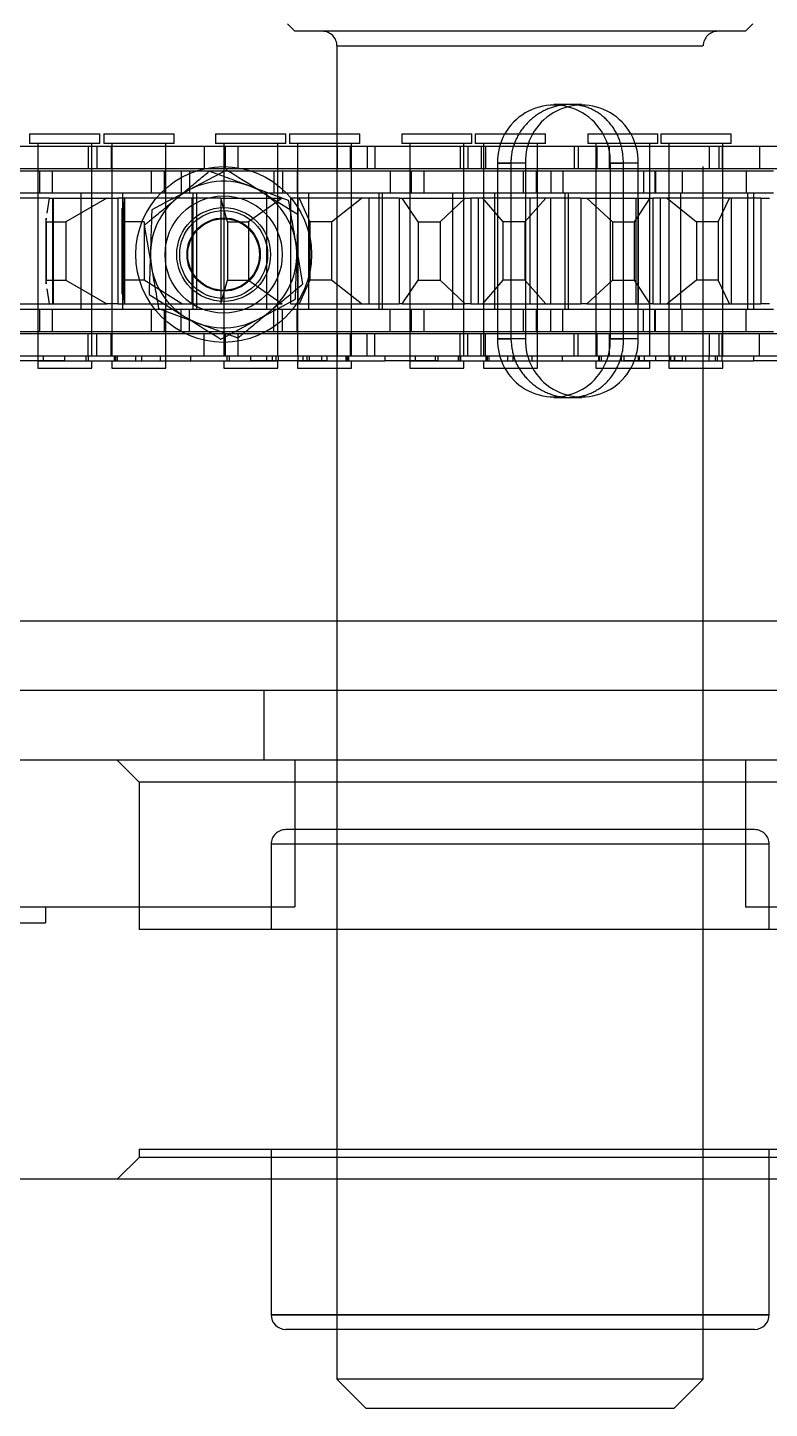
# Model space of a CAD drawing. Header units: metres. Extents: x 0 to 21025, y 0 to 14850.
# Drawn here: x 6348.9 to 6399.5, y 9002.4 to 9096.6 of the extents above; entities that cross this region are included whole.
import ezdxf

# ---------------------------------------------------------------- set-up
doc = ezdxf.new("R2010")
doc.units = ezdxf.units.M
doc.header["$LTSCALE"] = 25
doc.linetypes.add('HIDDEN2', pattern=[4.7625, 3.175, -1.5875])
doc.layers.add('SL4', color=4, linetype='Continuous')
doc.layers.add('ST1', color=7, linetype='HIDDEN2')

msp = doc.modelspace()

# ---------------------------------------------------------------- linework, layer by layer
at = {"layer": 'SL4'}
for p, q in [((6362.466, 9086.914), (6359.92, 9085.553)), ((6367.369, 9083.865), (6364.917, 9085.389)), ((6357.185, 9078.423), (6359.636, 9076.898)), ((6362.087, 9075.373), (6364.633, 9076.734)), ((6330.277, 9056.144), (6485.517, 9056.144)), ((6490.517, 9046.619), (5540.514, 9046.619)), ((6367.135, 9046.619), (6367.135, 9036.629)), ((6397.893, 9046.619), (6397.893, 9036.629)), ((6329.947, 9036.629), (6367.135, 9036.629)), ((6350.119, 9036.629), (6350.119, 9035.519)), ((6397.893, 9036.629), (6435.081, 9036.629)), ((6329.947, 9035.519), (6350.119, 9035.519)), ((6417.514, 9018.019), (6347.514, 9018.019)), ((6365.514, 9018.019), (6365.514, 9008.779)), ((6399.514, 9008.779), (6399.514, 9018.019)), ((6399.514, 9008.779), (6365.514, 9008.779)), ((6398.514, 9007.779), (6366.514, 9007.779)), ((6370.014, 9007.779), (6370.014, 9004.384)), ((6395.014, 9004.384), (6395.014, 9007.779)), ((6370.014, 9004.384), (6372.014, 9002.384)), ((6395.014, 9004.384), (6370.014, 9004.384)), ((6393.014, 9002.384), (6395.014, 9004.384)), ((6393.014, 9002.384), (6372.014, 9002.384))]:
    msp.add_line(p, q, dxfattribs=at)
for centre, radius, start, end in [((6362.277, 9081.144), 5, 58.11864, 118.11864), ((6362.277, 9081.144), 5, 118.11864, 178.11864), ((6362.277, 9081.144), 5, 358.11864, 58.11864), ((6362.277, 9081.144), 5, 178.11864, 238.11864), ((6362.277, 9081.144), 5, 298.11864, 358.11864), ((6362.277, 9081.144), 5, 238.11864, 298.11864), ((6366.514, 9008.779), 1, 180, 270), ((6398.514, 9008.779), 1, 270, 0)]:
    msp.add_arc(centre, radius, start, end, dxfattribs=at)
for points, knots in [([(6364.917, 9085.389), (6364.859, 9085.425), (6364.032, 9085.94), (6363.22, 9086.445), (6362.466, 9086.914)], [0, 0, 0, 0, 0.070201, 1, 1, 1, 1]), ([(6359.92, 9085.553), (6359.86, 9085.521), (6359, 9085.062), (6358.158, 9084.612), (6357.374, 9084.193)], [0, 0, 0, 0, 0.070201, 1, 1, 1, 1]), ([(6357.374, 9084.193), (6357.368, 9083.995), (6357.337, 9083.055), (6357.305, 9082.078), (6357.279, 9081.308)], [0, 0, 0, 0, 0.2110008, 1, 1, 1, 1]), ([(6367.274, 9080.979), (6367.299, 9081.75), (6367.331, 9082.727), (6367.362, 9083.666), (6367.369, 9083.865)], [0, 0, 0, 0, 0.7889992, 1, 1, 1, 1]), ([(6357.279, 9081.308), (6357.272, 9081.081), (6357.24, 9080.105), (6357.209, 9079.154), (6357.185, 9078.423)], [0, 0, 0, 0, 0.2318493, 1, 1, 1, 1]), ([(6367.179, 9078.094), (6367.203, 9078.825), (6367.234, 9079.777), (6367.267, 9080.753), (6367.274, 9080.979)], [0, 0, 0, 0, 0.768151, 1, 1, 1, 1]), ([(6364.633, 9076.734), (6364.694, 9076.766), (6365.553, 9077.225), (6366.396, 9077.676), (6367.179, 9078.094)], [0, 0, 0, 0, 0.070201, 1, 1, 1, 1]), ([(6359.636, 9076.898), (6359.694, 9076.862), (6360.522, 9076.347), (6361.333, 9075.842), (6362.087, 9075.373)], [0, 0, 0, 0, 0.070201, 1, 1, 1, 1])]:
    msp.add_open_spline(points, degree=3, knots=knots, dxfattribs=at)
at = {"layer": 'ST1'}
for p, q in [((6366.639, 9096.884), (6367.139, 9096.384)), ((6397.889, 9096.384), (6367.139, 9096.384)), ((6397.889, 9096.384), (6398.389, 9096.884)), ((6370.014, 9095.384), (6370.014, 9007.779)), ((6370.017, 9095.384), (6394.988, 9095.384)), ((6395.014, 9007.779), (6395.014, 9095.384)), ((6385.908, 9091.384), (6384.822, 9091.384)), ((6386.723, 9091.384), (6384.822, 9091.384)), ((6345.509, 9088.541), (6354.604, 9088.541)), ((6349.031, 9089.384), (6353.828, 9089.384)), ((6349.031, 9089.384), (6349.031, 9088.725)), ((6353.828, 9088.725), (6349.031, 9088.725)), ((6349.584, 9088.725), (6349.584, 9074.227)), ((6349.584, 9088.541), (6349.584, 9087.021)), ((6353.03, 9088.541), (6353.03, 9087.021)), ((6353.274, 9074.227), (6353.274, 9088.725)), ((6353.274, 9087.021), (6353.274, 9088.541)), ((6353.614, 9088.541), (6353.614, 9087.021)), ((6353.828, 9088.725), (6353.828, 9089.384)), ((6354.093, 9089.384), (6358.89, 9089.384)), ((6354.093, 9089.384), (6354.093, 9088.725)), ((6354.097, 9088.725), (6354.093, 9088.725)), ((6358.89, 9088.725), (6354.097, 9088.725)), ((6354.604, 9088.541), (6354.604, 9087.021)), ((6354.604, 9088.541), (6360.954, 9088.541)), ((6354.646, 9088.725), (6354.646, 9074.227)), ((6354.646, 9088.541), (6354.646, 9087.021)), ((6358.336, 9074.227), (6358.336, 9088.725)), ((6358.336, 9087.021), (6358.336, 9088.541)), ((6358.89, 9088.725), (6358.89, 9089.384)), ((6360.954, 9088.541), (6360.954, 9087.021)), ((6360.954, 9088.541), (6370.049, 9088.541)), ((6361.731, 9089.384), (6366.528, 9089.384)), ((6361.731, 9089.384), (6361.731, 9088.725)), ((6366.528, 9088.725), (6361.731, 9088.725)), ((6362.284, 9088.725), (6362.284, 9074.227)), ((6362.284, 9088.541), (6362.284, 9087.021)), ((6362.411, 9087.021), (6362.411, 9088.541)), ((6363.25, 9088.541), (6363.25, 9087.021)), ((6365.974, 9074.227), (6365.974, 9088.725)), ((6365.974, 9087.021), (6365.974, 9088.541)), ((6366.528, 9088.725), (6366.528, 9089.384)), ((6366.771, 9089.384), (6371.568, 9089.384)), ((6366.771, 9089.384), (6366.771, 9088.725)), ((6366.774, 9088.725), (6366.771, 9088.725)), ((6371.568, 9088.725), (6366.774, 9088.725)), ((6367.325, 9088.725), (6367.325, 9074.227)), ((6367.325, 9088.541), (6367.325, 9087.021)), ((6370.049, 9088.541), (6370.909, 9088.541)), ((6370.049, 9087.021), (6370.049, 9088.541)), ((6370.909, 9088.541), (6380.14, 9088.541)), ((6370.909, 9088.541), (6370.909, 9087.021)), ((6371.015, 9074.227), (6371.015, 9088.725)), ((6371.015, 9087.021), (6371.015, 9088.541)), ((6371.568, 9088.725), (6371.568, 9089.384)), ((6372.082, 9088.541), (6372.082, 9087.021)), ((6372.599, 9088.541), (6372.599, 9087.021)), ((6374.431, 9089.384), (6379.228, 9089.384)), ((6374.431, 9089.384), (6374.431, 9088.725)), ((6379.228, 9088.725), (6374.431, 9088.725)), ((6374.984, 9088.725), (6374.984, 9074.227)), ((6374.984, 9088.541), (6374.984, 9087.021)), ((6378.423, 9088.541), (6378.423, 9087.021)), ((6378.674, 9074.227), (6378.674, 9088.725)), ((6378.674, 9087.021), (6378.674, 9088.541)), ((6378.94, 9088.541), (6378.94, 9087.021)), ((6379.228, 9088.725), (6379.228, 9089.384)), ((6379.454, 9089.384), (6384.251, 9089.384)), ((6379.454, 9089.384), (6379.454, 9088.725)), ((6379.457, 9088.725), (6379.454, 9088.725)), ((6384.251, 9088.725), (6379.457, 9088.725)), ((6379.866, 9088.541), (6379.866, 9087.021)), ((6380.008, 9088.725), (6380.008, 9074.227)), ((6380.008, 9088.541), (6380.008, 9087.021)), ((6380.14, 9088.541), (6380.14, 9087.021)), ((6380.14, 9088.541), (6386.487, 9088.541)), ((6383.698, 9074.227), (6383.698, 9088.725)), ((6383.698, 9087.021), (6383.698, 9088.541)), ((6384.251, 9088.725), (6384.251, 9089.384)), ((6386.214, 9088.541), (6386.214, 9087.021)), ((6386.487, 9088.541), (6386.487, 9087.021)), ((6386.487, 9088.541), (6395.444, 9088.541)), ((6387.126, 9089.384), (6391.923, 9089.384)), ((6387.126, 9089.384), (6387.126, 9088.725)), ((6391.923, 9088.725), (6387.126, 9088.725)), ((6387.679, 9088.725), (6387.679, 9074.227)), ((6387.679, 9088.541), (6387.679, 9087.021)), ((6387.773, 9087.021), (6387.773, 9088.541)), ((6388.592, 9088.541), (6388.592, 9087.021)), ((6391.369, 9074.227), (6391.369, 9088.725)), ((6391.369, 9087.021), (6391.369, 9088.541)), ((6391.923, 9088.725), (6391.923, 9089.384)), ((6392.113, 9089.384), (6396.91, 9089.384)), ((6392.113, 9089.384), (6392.113, 9088.725)), ((6396.91, 9088.725), (6392.113, 9088.725)), ((6392.667, 9088.725), (6392.667, 9074.227)), ((6392.667, 9088.541), (6392.667, 9087.021)), ((6395.444, 9088.541), (6396.078, 9088.541)), ((6395.444, 9087.021), (6395.444, 9088.541)), ((6396.078, 9088.541), (6406.76, 9088.541)), ((6396.078, 9088.541), (6396.078, 9087.021)), ((6396.296, 9088.541), (6396.296, 9087.021)), ((6396.357, 9074.227), (6396.357, 9088.725)), ((6396.357, 9087.021), (6396.357, 9088.541)), ((6396.91, 9088.725), (6396.91, 9089.384)), ((6398.864, 9088.541), (6398.864, 9087.021)), ((6345.509, 9087.021), (6354.604, 9087.021)), ((6348.254, 9086.869), (6357.349, 9086.869)), ((6349.584, 9086.869), (6349.584, 9085.349)), ((6349.733, 9085.349), (6349.733, 9086.869)), ((6350.571, 9086.869), (6350.571, 9085.349)), ((6353.274, 9085.349), (6353.274, 9086.869)), ((6354.604, 9087.021), (6360.954, 9087.021)), ((6354.646, 9086.869), (6354.646, 9085.349)), ((6357.349, 9086.869), (6358.209, 9086.869)), ((6357.349, 9085.349), (6357.349, 9086.869)), ((6358.209, 9086.869), (6367.304, 9086.869)), ((6358.209, 9086.869), (6358.209, 9085.349)), ((6358.336, 9085.349), (6358.336, 9086.869)), ((6359.369, 9086.869), (6359.369, 9085.349)), ((6359.953, 9086.869), (6359.953, 9085.349)), ((6360.954, 9087.021), (6370.049, 9087.021)), ((6362.284, 9086.869), (6362.284, 9085.349)), ((6365.708, 9086.869), (6365.708, 9085.349)), ((6365.974, 9085.349), (6365.974, 9086.869)), ((6366.292, 9086.869), (6366.292, 9085.349)), ((6367.304, 9086.869), (6367.304, 9085.349)), ((6367.304, 9086.869), (6373.654, 9086.869)), ((6367.325, 9086.869), (6367.325, 9085.349)), ((6370.049, 9087.021), (6370.909, 9087.021)), ((6370.909, 9087.021), (6380.14, 9087.021)), ((6371.015, 9085.349), (6371.015, 9086.869)), ((6373.654, 9086.869), (6373.654, 9085.349)), ((6373.654, 9086.869), (6382.749, 9086.869)), ((6374.984, 9086.869), (6374.984, 9085.349)), ((6375.09, 9085.349), (6375.09, 9086.869)), ((6375.933, 9086.869), (6375.933, 9085.349)), ((6378.674, 9085.349), (6378.674, 9086.869)), ((6380.008, 9086.869), (6380.008, 9085.349)), ((6380.14, 9087.021), (6386.487, 9087.021)), ((6380.972, 9087.384), (6381.88, 9087.384)), ((6380.972, 9087.384), (6380.972, 9075.384)), ((6382.873, 9087.384), (6380.972, 9087.384)), ((6381.88, 9087.384), (6381.88, 9075.384)), ((6382.749, 9086.869), (6383.604, 9086.869)), ((6382.749, 9085.349), (6382.749, 9086.869)), ((6382.873, 9087.384), (6382.873, 9075.384)), ((6383.604, 9086.869), (6393.581, 9086.869)), ((6383.604, 9086.869), (6383.604, 9085.349)), ((6383.698, 9085.349), (6383.698, 9086.869)), ((6384.616, 9086.869), (6384.616, 9085.349)), ((6385.419, 9086.869), (6385.419, 9085.349)), ((6386.487, 9087.021), (6395.444, 9087.021)), ((6387.679, 9086.869), (6387.679, 9085.349)), ((6388.672, 9087.384), (6389.579, 9087.384)), ((6388.672, 9075.384), (6388.672, 9087.384)), ((6390.572, 9087.384), (6388.672, 9087.384)), ((6389.579, 9075.384), (6389.579, 9087.384)), ((6390.572, 9075.384), (6390.572, 9087.384)), ((6390.946, 9086.869), (6390.946, 9085.349)), ((6391.369, 9085.349), (6391.369, 9086.869)), ((6391.705, 9086.869), (6391.705, 9085.349)), ((6391.748, 9086.869), (6391.748, 9085.349)), ((6392.667, 9086.869), (6392.667, 9085.349)), ((6393.581, 9086.869), (6393.581, 9085.349)), ((6393.581, 9086.869), (6399.818, 9086.869)), ((6395.444, 9087.021), (6396.078, 9087.021)), ((6396.078, 9087.021), (6406.76, 9087.021)), ((6396.357, 9085.349), (6396.357, 9086.869)), ((6397.942, 9086.869), (6397.942, 9085.349)), ((6366.715, 9084.836), (6364.006, 9085.835)), ((6350.393, 9084.984), (6344.13, 9084.984)), ((6348.254, 9085.349), (6357.349, 9085.349)), ((6349.584, 9085.349), (6349.584, 9077.419)), ((6350.242, 9083.975), (6350.393, 9084.984)), ((6350.393, 9084.984), (6354.296, 9084.984)), ((6350.603, 9084.984), (6350.603, 9077.784)), ((6350.669, 9077.784), (6350.669, 9084.984)), ((6354.296, 9084.984), (6351.509, 9083.384)), ((6352.531, 9085.349), (6352.531, 9077.419)), ((6353.274, 9077.419), (6353.274, 9085.349)), ((6354.296, 9084.984), (6355.048, 9084.984)), ((6354.646, 9085.349), (6354.646, 9077.419)), ((6355.048, 9084.984), (6355.048, 9077.784)), ((6362.088, 9084.984), (6355.048, 9084.984)), ((6355.389, 9077.419), (6355.389, 9085.349)), ((6355.396, 9084.984), (6355.455, 9083.384)), ((6355.516, 9084.984), (6355.516, 9077.784)), ((6355.537, 9077.784), (6355.537, 9084.984)), ((6357.349, 9085.349), (6358.209, 9085.349)), ((6358.209, 9085.349), (6367.304, 9085.349)), ((6358.336, 9077.419), (6358.336, 9085.349)), ((6360.112, 9084.984), (6360.112, 9077.784)), ((6360.169, 9085.349), (6360.169, 9077.419)), ((6360.451, 9077.419), (6360.451, 9085.349)), ((6362.088, 9084.984), (6362.095, 9084.984)), ((6362.088, 9084.984), (6362.088, 9077.784)), ((6362.537, 9083.384), (6362.095, 9084.984)), ((6362.095, 9084.984), (6366.266, 9084.984)), ((6362.097, 9084.984), (6362.097, 9077.784)), ((6362.284, 9085.349), (6362.284, 9077.419)), ((6366.266, 9084.984), (6363.985, 9083.384)), ((6365.21, 9085.349), (6365.21, 9077.419)), ((6365.974, 9077.419), (6365.974, 9085.349)), ((6366.848, 9084.984), (6366.848, 9077.784)), ((6374.249, 9084.984), (6366.848, 9084.984)), ((6367.304, 9085.349), (6373.654, 9085.349)), ((6367.325, 9085.349), (6367.325, 9077.419)), ((6367.344, 9084.984), (6367.344, 9077.784)), ((6367.432, 9084.984), (6368.168, 9083.384)), ((6368.089, 9077.419), (6368.089, 9085.349)), ((6369.643, 9083.384), (6371.679, 9084.984)), ((6370.014, 9084.984), (6370.014, 9077.784)), ((6371.015, 9077.419), (6371.015, 9085.349)), ((6372.18, 9084.984), (6372.18, 9077.784)), ((6372.869, 9085.349), (6372.869, 9077.419)), ((6373.13, 9077.419), (6373.13, 9085.349)), ((6373.654, 9085.349), (6382.749, 9085.349)), ((6374.249, 9084.984), (6374.249, 9077.784)), ((6374.249, 9084.984), (6374.453, 9084.984)), ((6375.562, 9083.384), (6374.453, 9084.984)), ((6374.453, 9084.984), (6378.758, 9084.984)), ((6374.984, 9085.349), (6374.984, 9077.419)), ((6378.758, 9084.984), (6377.057, 9083.384)), ((6377.893, 9085.349), (6377.893, 9077.419)), ((6378.674, 9077.419), (6378.674, 9085.349)), ((6378.758, 9084.984), (6379.151, 9084.984)), ((6379.151, 9084.984), (6379.151, 9077.784)), ((6386.665, 9084.984), (6379.151, 9084.984)), ((6379.66, 9084.984), (6379.66, 9077.784)), ((6379.953, 9084.984), (6381.343, 9083.384)), ((6380.008, 9085.349), (6380.008, 9077.419)), ((6380.789, 9077.419), (6380.789, 9085.349)), ((6381.88, 9084.984), (6381.88, 9077.784)), ((6382.749, 9085.349), (6383.604, 9085.349)), ((6382.843, 9083.384), (6384.274, 9084.984)), ((6382.887, 9084.984), (6382.887, 9077.784)), ((6383.195, 9077.784), (6383.195, 9084.984)), ((6383.604, 9085.349), (6393.581, 9085.349)), ((6383.698, 9077.419), (6383.698, 9085.349)), ((6384.58, 9084.984), (6384.58, 9077.784)), ((6385.564, 9085.349), (6385.564, 9077.419)), ((6385.813, 9077.419), (6385.813, 9085.349)), ((6386.665, 9084.984), (6386.665, 9077.784)), ((6386.665, 9084.984), (6387.07, 9084.984)), ((6388.811, 9083.384), (6387.07, 9084.984)), ((6387.07, 9084.984), (6391.371, 9084.984)), ((6387.679, 9085.349), (6387.679, 9077.419)), ((6389.579, 9077.784), (6389.579, 9084.984)), ((6391.371, 9084.984), (6390.304, 9083.384)), ((6390.413, 9084.984), (6390.413, 9077.784)), ((6390.552, 9085.349), (6390.552, 9077.419)), ((6390.586, 9077.784), (6390.586, 9084.984)), ((6390.595, 9077.784), (6390.595, 9084.984)), ((6391.369, 9077.419), (6391.369, 9085.349)), ((6391.371, 9084.984), (6391.563, 9084.984)), ((6391.563, 9084.984), (6391.563, 9077.784)), ((6398.948, 9084.984), (6391.563, 9084.984)), ((6392.067, 9084.984), (6392.067, 9077.784)), ((6392.556, 9084.984), (6394.556, 9083.384)), ((6392.667, 9085.349), (6392.667, 9077.419)), ((6393.484, 9077.419), (6393.484, 9085.349)), ((6393.581, 9085.349), (6399.818, 9085.349)), ((6395.014, 9077.784), (6395.014, 9084.984)), ((6396.033, 9083.384), (6396.812, 9084.984)), ((6396.357, 9077.419), (6396.357, 9085.349)), ((6396.913, 9084.984), (6396.913, 9077.784)), ((6398.038, 9085.349), (6398.038, 9077.419)), ((6398.472, 9077.419), (6398.472, 9085.349)), ((6398.948, 9084.984), (6398.948, 9077.784)), ((6398.948, 9084.984), (6399.541, 9084.984)), ((6355.336, 9084.319), (6355.336, 9078.448)), ((6350.146, 9083.629), (6350.146, 9079.138)), ((6350.154, 9083.384), (6350.191, 9083.629)), ((6350.154, 9083.384), (6351.509, 9083.384)), ((6350.154, 9083.384), (6350.154, 9079.384)), ((6351.509, 9083.384), (6351.509, 9079.384)), ((6355.455, 9083.384), (6355.455, 9079.384)), ((6356.856, 9083.384), (6355.455, 9083.384)), ((6356.856, 9083.384), (6356.856, 9079.384)), ((6356.86, 9083.141), (6357.349, 9080.296)), ((6362.537, 9083.384), (6362.537, 9079.384)), ((6362.537, 9083.384), (6363.985, 9083.384)), ((6363.985, 9083.384), (6363.985, 9079.384)), ((6369.643, 9083.384), (6368.168, 9083.384)), ((6368.168, 9083.384), (6368.168, 9079.384)), ((6369.643, 9083.384), (6369.643, 9079.384)), ((6375.562, 9083.384), (6377.057, 9083.384)), ((6375.562, 9083.384), (6375.562, 9079.384)), ((6377.057, 9083.384), (6377.057, 9079.384)), ((6382.843, 9083.384), (6381.343, 9083.384)), ((6381.343, 9083.384), (6381.343, 9079.384)), ((6382.843, 9083.384), (6382.843, 9079.384)), ((6388.811, 9083.384), (6390.304, 9083.384)), ((6388.811, 9083.384), (6388.811, 9079.384)), ((6390.304, 9083.384), (6390.304, 9079.384)), ((6394.556, 9083.384), (6394.556, 9079.384)), ((6396.033, 9083.384), (6394.556, 9083.384)), ((6396.033, 9083.384), (6396.033, 9079.384)), ((6367.694, 9079.147), (6367.204, 9081.992)), ((6350.154, 9079.384), (6351.509, 9079.384)), ((6350.191, 9079.138), (6350.154, 9079.384)), ((6351.509, 9079.384), (6354.296, 9077.784)), ((6355.455, 9079.384), (6355.396, 9077.784)), ((6356.856, 9079.384), (6355.455, 9079.384)), ((6359.432, 9077.784), (6356.856, 9079.384)), ((6362.095, 9077.784), (6362.537, 9079.384)), ((6362.537, 9079.384), (6363.985, 9079.384)), ((6363.985, 9079.384), (6366.266, 9077.784)), ((6368.168, 9079.384), (6367.432, 9077.784)), ((6369.643, 9079.384), (6368.168, 9079.384)), ((6371.679, 9077.784), (6369.643, 9079.384)), ((6374.453, 9077.784), (6375.562, 9079.384)), ((6375.562, 9079.384), (6377.057, 9079.384)), ((6377.057, 9079.384), (6378.758, 9077.784)), ((6381.343, 9079.384), (6379.953, 9077.784)), ((6382.843, 9079.384), (6381.343, 9079.384)), ((6384.274, 9077.784), (6382.843, 9079.384)), ((6387.07, 9077.784), (6388.811, 9079.384)), ((6388.811, 9079.384), (6390.304, 9079.384)), ((6390.304, 9079.384), (6391.371, 9077.784)), ((6394.556, 9079.384), (6392.556, 9077.784)), ((6396.033, 9079.384), (6394.556, 9079.384)), ((6396.812, 9077.784), (6396.033, 9079.384)), ((6350.393, 9077.784), (6350.242, 9078.792)), ((6344.13, 9077.784), (6350.393, 9077.784)), ((6348.254, 9077.419), (6357.349, 9077.419)), ((6349.584, 9077.419), (6349.584, 9075.899)), ((6349.733, 9075.899), (6349.733, 9077.419)), ((6350.393, 9077.784), (6354.296, 9077.784)), ((6350.571, 9077.419), (6350.571, 9075.899)), ((6353.274, 9075.899), (6353.274, 9077.419)), ((6355.048, 9077.784), (6354.296, 9077.784)), ((6354.646, 9077.419), (6354.646, 9075.899)), ((6355.048, 9077.784), (6362.088, 9077.784)), ((6357.349, 9077.419), (6358.209, 9077.419)), ((6357.349, 9075.899), (6357.349, 9077.419)), ((6357.839, 9077.451), (6360.547, 9076.452)), ((6358.209, 9077.419), (6367.304, 9077.419)), ((6358.209, 9077.419), (6358.209, 9075.899)), ((6358.336, 9075.899), (6358.336, 9077.419)), ((6359.369, 9075.899), (6359.369, 9077.419)), ((6359.953, 9075.899), (6359.953, 9077.419)), ((6362.095, 9077.784), (6362.088, 9077.784)), ((6362.095, 9077.784), (6366.266, 9077.784)), ((6362.284, 9077.419), (6362.284, 9075.899)), ((6365.708, 9075.899), (6365.708, 9077.419)), ((6365.974, 9075.899), (6365.974, 9077.419)), ((6366.292, 9075.899), (6366.292, 9077.419)), ((6366.848, 9077.784), (6374.249, 9077.784)), ((6367.304, 9075.899), (6367.304, 9077.419)), ((6367.304, 9077.419), (6373.654, 9077.419)), ((6367.325, 9077.419), (6367.325, 9075.899)), ((6371.015, 9075.899), (6371.015, 9077.419)), ((6373.654, 9075.899), (6373.654, 9077.419)), ((6373.654, 9077.419), (6382.749, 9077.419)), ((6374.453, 9077.784), (6374.249, 9077.784)), ((6374.453, 9077.784), (6378.758, 9077.784)), ((6374.984, 9077.419), (6374.984, 9075.899)), ((6375.09, 9075.899), (6375.09, 9077.419)), ((6375.933, 9077.419), (6375.933, 9075.899)), ((6378.674, 9075.899), (6378.674, 9077.419)), ((6379.151, 9077.784), (6378.758, 9077.784)), ((6379.151, 9077.784), (6386.665, 9077.784)), ((6380.008, 9077.419), (6380.008, 9075.899)), ((6382.749, 9077.419), (6383.692, 9077.419)), ((6382.749, 9075.899), (6382.749, 9077.419)), ((6383.604, 9077.419), (6393.581, 9077.419)), ((6383.604, 9077.419), (6383.604, 9075.899)), ((6383.698, 9075.899), (6383.698, 9077.419)), ((6384.616, 9075.899), (6384.616, 9077.419)), ((6385.419, 9075.899), (6385.419, 9077.419)), ((6387.07, 9077.784), (6386.665, 9077.784)), ((6387.07, 9077.784), (6391.371, 9077.784)), ((6387.679, 9077.419), (6387.679, 9075.899)), ((6390.946, 9075.899), (6390.946, 9077.419)), ((6391.369, 9075.899), (6391.369, 9077.419)), ((6391.563, 9077.784), (6391.371, 9077.784)), ((6391.563, 9077.784), (6398.948, 9077.784)), ((6391.705, 9075.899), (6391.705, 9077.419)), ((6391.748, 9075.899), (6391.748, 9077.419)), ((6392.667, 9077.419), (6392.667, 9075.899)), ((6393.581, 9075.899), (6393.581, 9077.419)), ((6393.581, 9077.419), (6399.818, 9077.419)), ((6396.357, 9075.899), (6396.357, 9077.419)), ((6397.942, 9075.899), (6397.942, 9077.419)), ((6399.541, 9077.784), (6398.948, 9077.784)), ((6345.509, 9075.747), (6354.604, 9075.747)), ((6348.254, 9075.899), (6357.349, 9075.899)), ((6349.584, 9075.747), (6349.584, 9073.894)), ((6353.03, 9074.227), (6353.03, 9075.747)), ((6353.274, 9074.227), (6353.274, 9075.747)), ((6353.614, 9074.227), (6353.614, 9075.747)), ((6354.604, 9074.227), (6354.604, 9075.747)), ((6354.604, 9075.747), (6360.954, 9075.747)), ((6354.646, 9075.747), (6354.646, 9074.227)), ((6357.349, 9075.899), (6358.209, 9075.899)), ((6358.209, 9075.899), (6367.304, 9075.899)), ((6358.336, 9073.894), (6358.336, 9075.747)), ((6360.954, 9074.227), (6360.954, 9075.747)), ((6360.954, 9075.747), (6370.049, 9075.747)), ((6362.284, 9075.747), (6362.284, 9074.227)), ((6362.411, 9074.227), (6362.411, 9075.747)), ((6363.25, 9075.747), (6363.25, 9074.227)), ((6365.974, 9074.227), (6365.974, 9075.747)), ((6367.304, 9075.899), (6373.654, 9075.899)), ((6367.325, 9075.747), (6367.325, 9074.227)), ((6370.049, 9075.747), (6370.909, 9075.747)), ((6370.049, 9074.227), (6370.049, 9075.747)), ((6370.909, 9075.747), (6380.14, 9075.747)), ((6370.909, 9075.747), (6370.909, 9074.227)), ((6371.015, 9074.227), (6371.015, 9075.747)), ((6372.082, 9074.227), (6372.082, 9075.747)), ((6372.599, 9074.227), (6372.599, 9075.747)), ((6373.654, 9075.899), (6382.749, 9075.899)), ((6374.984, 9075.747), (6374.984, 9073.894)), ((6378.423, 9074.227), (6378.423, 9075.747)), ((6378.674, 9074.227), (6378.674, 9075.747)), ((6378.94, 9074.227), (6378.94, 9075.747)), ((6379.866, 9074.227), (6379.866, 9075.747)), ((6380.008, 9075.747), (6380.008, 9074.227)), ((6380.14, 9074.227), (6380.14, 9075.747)), ((6380.14, 9075.747), (6386.487, 9075.747)), ((6380.972, 9075.384), (6381.88, 9075.384)), ((6382.873, 9075.384), (6380.972, 9075.384)), ((6382.749, 9075.899), (6383.604, 9075.899)), ((6383.604, 9075.899), (6393.581, 9075.899)), ((6383.698, 9073.894), (6383.698, 9075.747)), ((6386.214, 9074.227), (6386.214, 9075.747)), ((6386.487, 9074.227), (6386.487, 9075.747)), ((6386.487, 9075.747), (6395.444, 9075.747)), ((6387.679, 9075.747), (6387.679, 9074.227)), ((6387.773, 9074.227), (6387.773, 9075.747)), ((6388.592, 9075.747), (6388.592, 9074.227)), ((6388.672, 9075.384), (6389.579, 9075.384)), ((6390.572, 9075.384), (6388.672, 9075.384)), ((6391.369, 9074.227), (6391.369, 9075.747)), ((6392.667, 9075.747), (6392.667, 9074.227)), ((6393.581, 9075.899), (6399.818, 9075.899)), ((6395.444, 9075.747), (6396.078, 9075.747)), ((6395.444, 9074.227), (6395.444, 9075.747)), ((6396.078, 9075.747), (6406.76, 9075.747)), ((6396.078, 9075.747), (6396.078, 9074.227)), ((6396.296, 9074.227), (6396.296, 9075.747)), ((6396.357, 9074.227), (6396.357, 9075.747)), ((6398.864, 9074.227), (6398.864, 9075.747)), ((6345.509, 9074.227), (6354.604, 9074.227)), ((6351.429, 9073.894), (6347.877, 9073.894)), ((6353.274, 9073.858), (6349.584, 9073.858)), ((6349.584, 9073.858), (6349.584, 9073.384)), ((6349.953, 9074.227), (6349.953, 9073.858)), ((6351.429, 9073.894), (6351.429, 9074.227)), ((6351.429, 9073.894), (6364.129, 9073.894)), ((6352.905, 9073.858), (6352.905, 9074.227)), ((6353.048, 9073.894), (6353.048, 9074.227)), ((6353.274, 9073.384), (6353.274, 9073.858)), ((6354.604, 9074.227), (6360.954, 9074.227)), ((6358.336, 9073.858), (6354.646, 9073.858)), ((6354.646, 9073.858), (6354.646, 9073.384)), ((6354.824, 9073.894), (6354.824, 9074.227)), ((6354.927, 9073.894), (6354.927, 9074.227)), ((6355.015, 9074.227), (6355.015, 9073.858)), ((6356.284, 9073.894), (6356.284, 9074.227)), ((6356.699, 9073.894), (6356.699, 9074.227)), ((6357.967, 9073.858), (6357.967, 9074.227)), ((6358.336, 9073.384), (6358.336, 9073.858)), ((6360.043, 9073.894), (6360.043, 9074.227)), ((6360.954, 9074.227), (6370.049, 9074.227)), ((6365.974, 9073.858), (6362.284, 9073.858)), ((6362.284, 9073.858), (6362.284, 9073.384)), ((6362.51, 9073.894), (6362.51, 9074.227)), ((6362.653, 9074.227), (6362.653, 9073.858)), ((6364.129, 9073.894), (6364.129, 9074.227)), ((6367.36, 9073.894), (6364.129, 9073.894)), ((6365.236, 9073.894), (6365.236, 9074.227)), ((6365.605, 9073.858), (6365.605, 9074.227)), ((6365.867, 9073.894), (6365.867, 9074.227)), ((6365.974, 9073.384), (6365.974, 9073.858)), ((6366.02, 9073.894), (6366.02, 9074.227)), ((6371.015, 9073.858), (6367.325, 9073.858)), ((6367.325, 9073.858), (6367.325, 9073.384)), ((6367.36, 9073.894), (6367.36, 9074.227)), ((6369.354, 9073.894), (6367.36, 9073.894)), ((6367.694, 9074.227), (6367.694, 9073.858)), ((6367.988, 9073.894), (6367.988, 9074.227)), ((6368.141, 9073.894), (6368.141, 9074.227)), ((6368.986, 9073.894), (6368.986, 9074.227)), ((6369.354, 9073.894), (6369.354, 9074.227)), ((6369.354, 9073.894), (6373.277, 9073.894)), ((6370.049, 9074.227), (6371.015, 9074.227)), ((6370.646, 9073.858), (6370.646, 9074.227)), ((6370.741, 9073.894), (6370.741, 9074.227)), ((6370.832, 9073.894), (6370.832, 9074.227)), ((6370.909, 9074.227), (6380.14, 9074.227)), ((6371.015, 9073.384), (6371.015, 9073.858)), ((6373.277, 9074.227), (6373.277, 9073.894)), ((6376.926, 9073.894), (6373.277, 9073.894)), ((6374.985, 9073.858), (6374.984, 9073.858)), ((6374.984, 9073.858), (6374.984, 9073.384)), ((6378.674, 9073.858), (6374.985, 9073.858)), ((6375.353, 9074.227), (6375.353, 9073.858)), ((6376.732, 9073.894), (6376.732, 9074.227)), ((6376.926, 9073.894), (6376.926, 9074.227)), ((6376.926, 9073.894), (6389.622, 9073.894)), ((6378.305, 9073.858), (6378.305, 9074.227)), ((6378.423, 9073.894), (6378.423, 9074.227)), ((6378.472, 9073.894), (6378.472, 9074.227)), ((6378.674, 9073.384), (6378.674, 9073.858)), ((6383.698, 9073.858), (6380.008, 9073.858)), ((6380.008, 9073.858), (6380.008, 9073.384)), ((6380.14, 9074.227), (6386.487, 9074.227)), ((6380.19, 9073.894), (6380.19, 9074.227)), ((6380.282, 9073.894), (6380.282, 9074.227)), ((6380.377, 9074.227), (6380.377, 9073.858)), ((6381.669, 9073.894), (6381.669, 9074.227)), ((6382.037, 9073.894), (6382.037, 9074.227)), ((6383.329, 9073.858), (6383.329, 9074.227)), ((6383.698, 9073.384), (6383.698, 9073.858)), ((6385.405, 9073.894), (6385.405, 9074.227)), ((6386.487, 9074.227), (6395.444, 9074.227)), ((6387.68, 9073.858), (6387.679, 9073.858)), ((6387.679, 9073.858), (6387.679, 9073.384)), ((6391.369, 9073.858), (6387.68, 9073.858)), ((6387.882, 9073.894), (6387.882, 9074.227)), ((6387.93, 9073.894), (6387.93, 9074.227)), ((6388.048, 9074.227), (6388.048, 9073.858)), ((6389.427, 9073.894), (6389.427, 9074.227)), ((6389.622, 9073.894), (6389.622, 9074.227)), ((6392.794, 9073.894), (6389.622, 9073.894)), ((6390.591, 9073.894), (6390.591, 9074.227)), ((6390.671, 9073.894), (6390.671, 9074.227)), ((6391, 9073.858), (6391, 9074.227)), ((6391.01, 9073.894), (6391.01, 9074.227)), ((6391.369, 9073.384), (6391.369, 9073.858)), ((6391.769, 9073.894), (6391.769, 9074.227)), ((6396.357, 9073.858), (6392.667, 9073.858)), ((6392.667, 9073.858), (6392.667, 9073.384)), ((6392.714, 9073.894), (6392.714, 9074.227)), ((6392.794, 9073.894), (6392.794, 9074.227)), ((6393.599, 9073.894), (6392.794, 9073.894)), ((6393.036, 9074.227), (6393.036, 9073.858)), ((6393.063, 9073.894), (6393.063, 9074.227)), ((6393.599, 9073.894), (6393.599, 9074.227)), ((6393.599, 9073.894), (6398.446, 9073.894)), ((6393.821, 9073.894), (6393.821, 9074.227)), ((6395.425, 9073.894), (6395.425, 9074.227)), ((6395.444, 9074.227), (6396.078, 9074.227)), ((6395.849, 9073.894), (6395.849, 9074.227)), ((6395.988, 9073.858), (6395.988, 9074.227)), ((6396.078, 9074.227), (6406.76, 9074.227)), ((6396.304, 9073.894), (6396.304, 9074.227)), ((6396.357, 9073.384), (6396.357, 9073.858)), ((6398.446, 9074.227), (6398.446, 9073.894)), ((6403.278, 9073.894), (6398.446, 9073.894)), ((6349.584, 9073.384), (6353.274, 9073.384)), ((6354.646, 9073.384), (6358.336, 9073.384)), ((6362.284, 9073.384), (6365.974, 9073.384)), ((6367.325, 9073.384), (6371.015, 9073.384)), ((6374.984, 9073.384), (6378.674, 9073.384)), ((6380.008, 9073.384), (6383.698, 9073.384)), ((6387.679, 9073.384), (6391.369, 9073.384)), ((6392.667, 9073.384), (6396.357, 9073.384)), ((6384.822, 9071.384), (6385.908, 9071.384)), ((6384.822, 9071.384), (6386.723, 9071.384)), ((6540.514, 9051.381), (5540.514, 9051.381)), ((6365.014, 9051.381), (6365.014, 9046.619)), ((6355.014, 9046.619), (6356.514, 9045.119)), ((6367.135, 9046.619), (6367.135, 9036.629)), ((6397.893, 9046.619), (6397.893, 9036.629)), ((6408.514, 9045.119), (6356.514, 9045.119)), ((6356.514, 9045.119), (6356.514, 9035.069)), ((6398.514, 9041.889), (6366.514, 9041.889)), ((6370.014, 9041.889), (6370.014, 9007.779)), ((6395.014, 9007.779), (6395.014, 9041.889)), ((6365.514, 9040.889), (6365.514, 9035.069)), ((6399.514, 9040.889), (6365.56, 9040.889)), ((6399.514, 9035.069), (6399.514, 9040.889)), ((6408.514, 9035.069), (6356.514, 9035.069)), ((6356.514, 9020.069), (6408.514, 9020.069)), ((6356.514, 9020.069), (6356.514, 9019.519)), ((6365.514, 9020.069), (6365.514, 9018.019)), ((6399.514, 9018.019), (6399.514, 9020.069)), ((6356.514, 9019.519), (6355.014, 9018.019)), ((6408.514, 9019.519), (6356.514, 9019.519)), ((6365.514, 9008.779), (6399.514, 9008.779))]:
    msp.add_line(p, q, dxfattribs=at)
for radius in [6, 4, 3.2, 3, 2.5, 2.446]:
    msp.add_circle((6362.277, 9081.144), radius, dxfattribs=at)
for centre, radius, start, end in [((6369.014, 9095.384), 1, 0, 90), ((6396.014, 9095.384), 1, 90, 180), ((6384.822, 9087.491), 3.851, 358.40899, 181.59101), ((6386.723, 9087.491), 3.851, 358.40899, 181.59101), ((6384.822, 9075.277), 3.851, 178.40899, 1.59101), ((6386.723, 9075.277), 3.851, 178.40899, 1.59101), ((6366.514, 9040.889), 1, 90, 180), ((6398.514, 9040.889), 1, 0, 90)]:
    msp.add_arc(centre, radius, start, end, dxfattribs=at)
for points, knots in [([(6389.579, 9087.384), (6389.543, 9087.82), (6389.47, 9088.693), (6388.899, 9089.864), (6388.023, 9090.785), (6386.862, 9091.338), (6385.568, 9091.441), (6384.304, 9091.108), (6383.181, 9090.388), (6382.321, 9089.328), (6381.923, 9088.253), (6381.89, 9087.589), (6381.88, 9087.384)], [0, 0, 0, 0, 0.1035722, 0.207012, 0.3138437, 0.4231698, 0.5289404, 0.6309135, 0.7342076, 0.8420021, 0.9510552, 1, 1, 1, 1]), ([(6359.079, 9084.987), (6359.28, 9085.155), (6360.031, 9085.78), (6360.763, 9086.388), (6361.298, 9086.833)], [0, 0, 0, 0, 0.268634, 1, 1, 1, 1]), ([(6364.006, 9085.835), (6363.942, 9085.859), (6363.027, 9086.196), (6362.131, 9086.526), (6361.298, 9086.833)], [0, 0, 0, 0, 0.070201, 1, 1, 1, 1]), ([(6356.86, 9083.141), (6357.046, 9083.296), (6357.769, 9083.897), (6358.521, 9084.523), (6359.079, 9084.987)], [0, 0, 0, 0, 0.257551, 1, 1, 1, 1]), ([(6367.204, 9081.992), (6367.193, 9082.059), (6367.027, 9083.02), (6366.865, 9083.961), (6366.715, 9084.836)], [0, 0, 0, 0, 0.070201, 1, 1, 1, 1]), ([(6357.349, 9080.296), (6357.361, 9080.228), (6357.526, 9079.267), (6357.688, 9078.326), (6357.839, 9077.451)], [0, 0, 0, 0, 0.070201, 1, 1, 1, 1]), ([(6365.475, 9077.3), (6365.677, 9077.468), (6366.428, 9078.093), (6367.159, 9078.702), (6367.694, 9079.147)], [0, 0, 0, 0, 0.268634, 1, 1, 1, 1]), ([(6363.256, 9075.454), (6363.442, 9075.609), (6364.165, 9076.211), (6364.917, 9076.836), (6365.475, 9077.3)], [0, 0, 0, 0, 0.257551, 1, 1, 1, 1]), ([(6360.547, 9076.452), (6360.611, 9076.429), (6361.526, 9076.091), (6362.422, 9075.761), (6363.256, 9075.454)], [0, 0, 0, 0, 0.070201, 1, 1, 1, 1]), ([(6381.88, 9075.384), (6381.924, 9074.947), (6382.013, 9074.074), (6382.693, 9072.903), (6383.693, 9071.983), (6384.946, 9071.429), (6386.258, 9071.327), (6387.464, 9071.66), (6388.476, 9072.38), (6389.214, 9073.44), (6389.544, 9074.514), (6389.571, 9075.178), (6389.579, 9075.384)], [0, 0, 0, 0, 0.103572, 0.207012, 0.313844, 0.42317, 0.52894, 0.630914, 0.734208, 0.842002, 0.951055, 1, 1, 1, 1])]:
    msp.add_open_spline(points, degree=3, knots=knots, dxfattribs=at)

doc.saveas('drawing.dxf')
